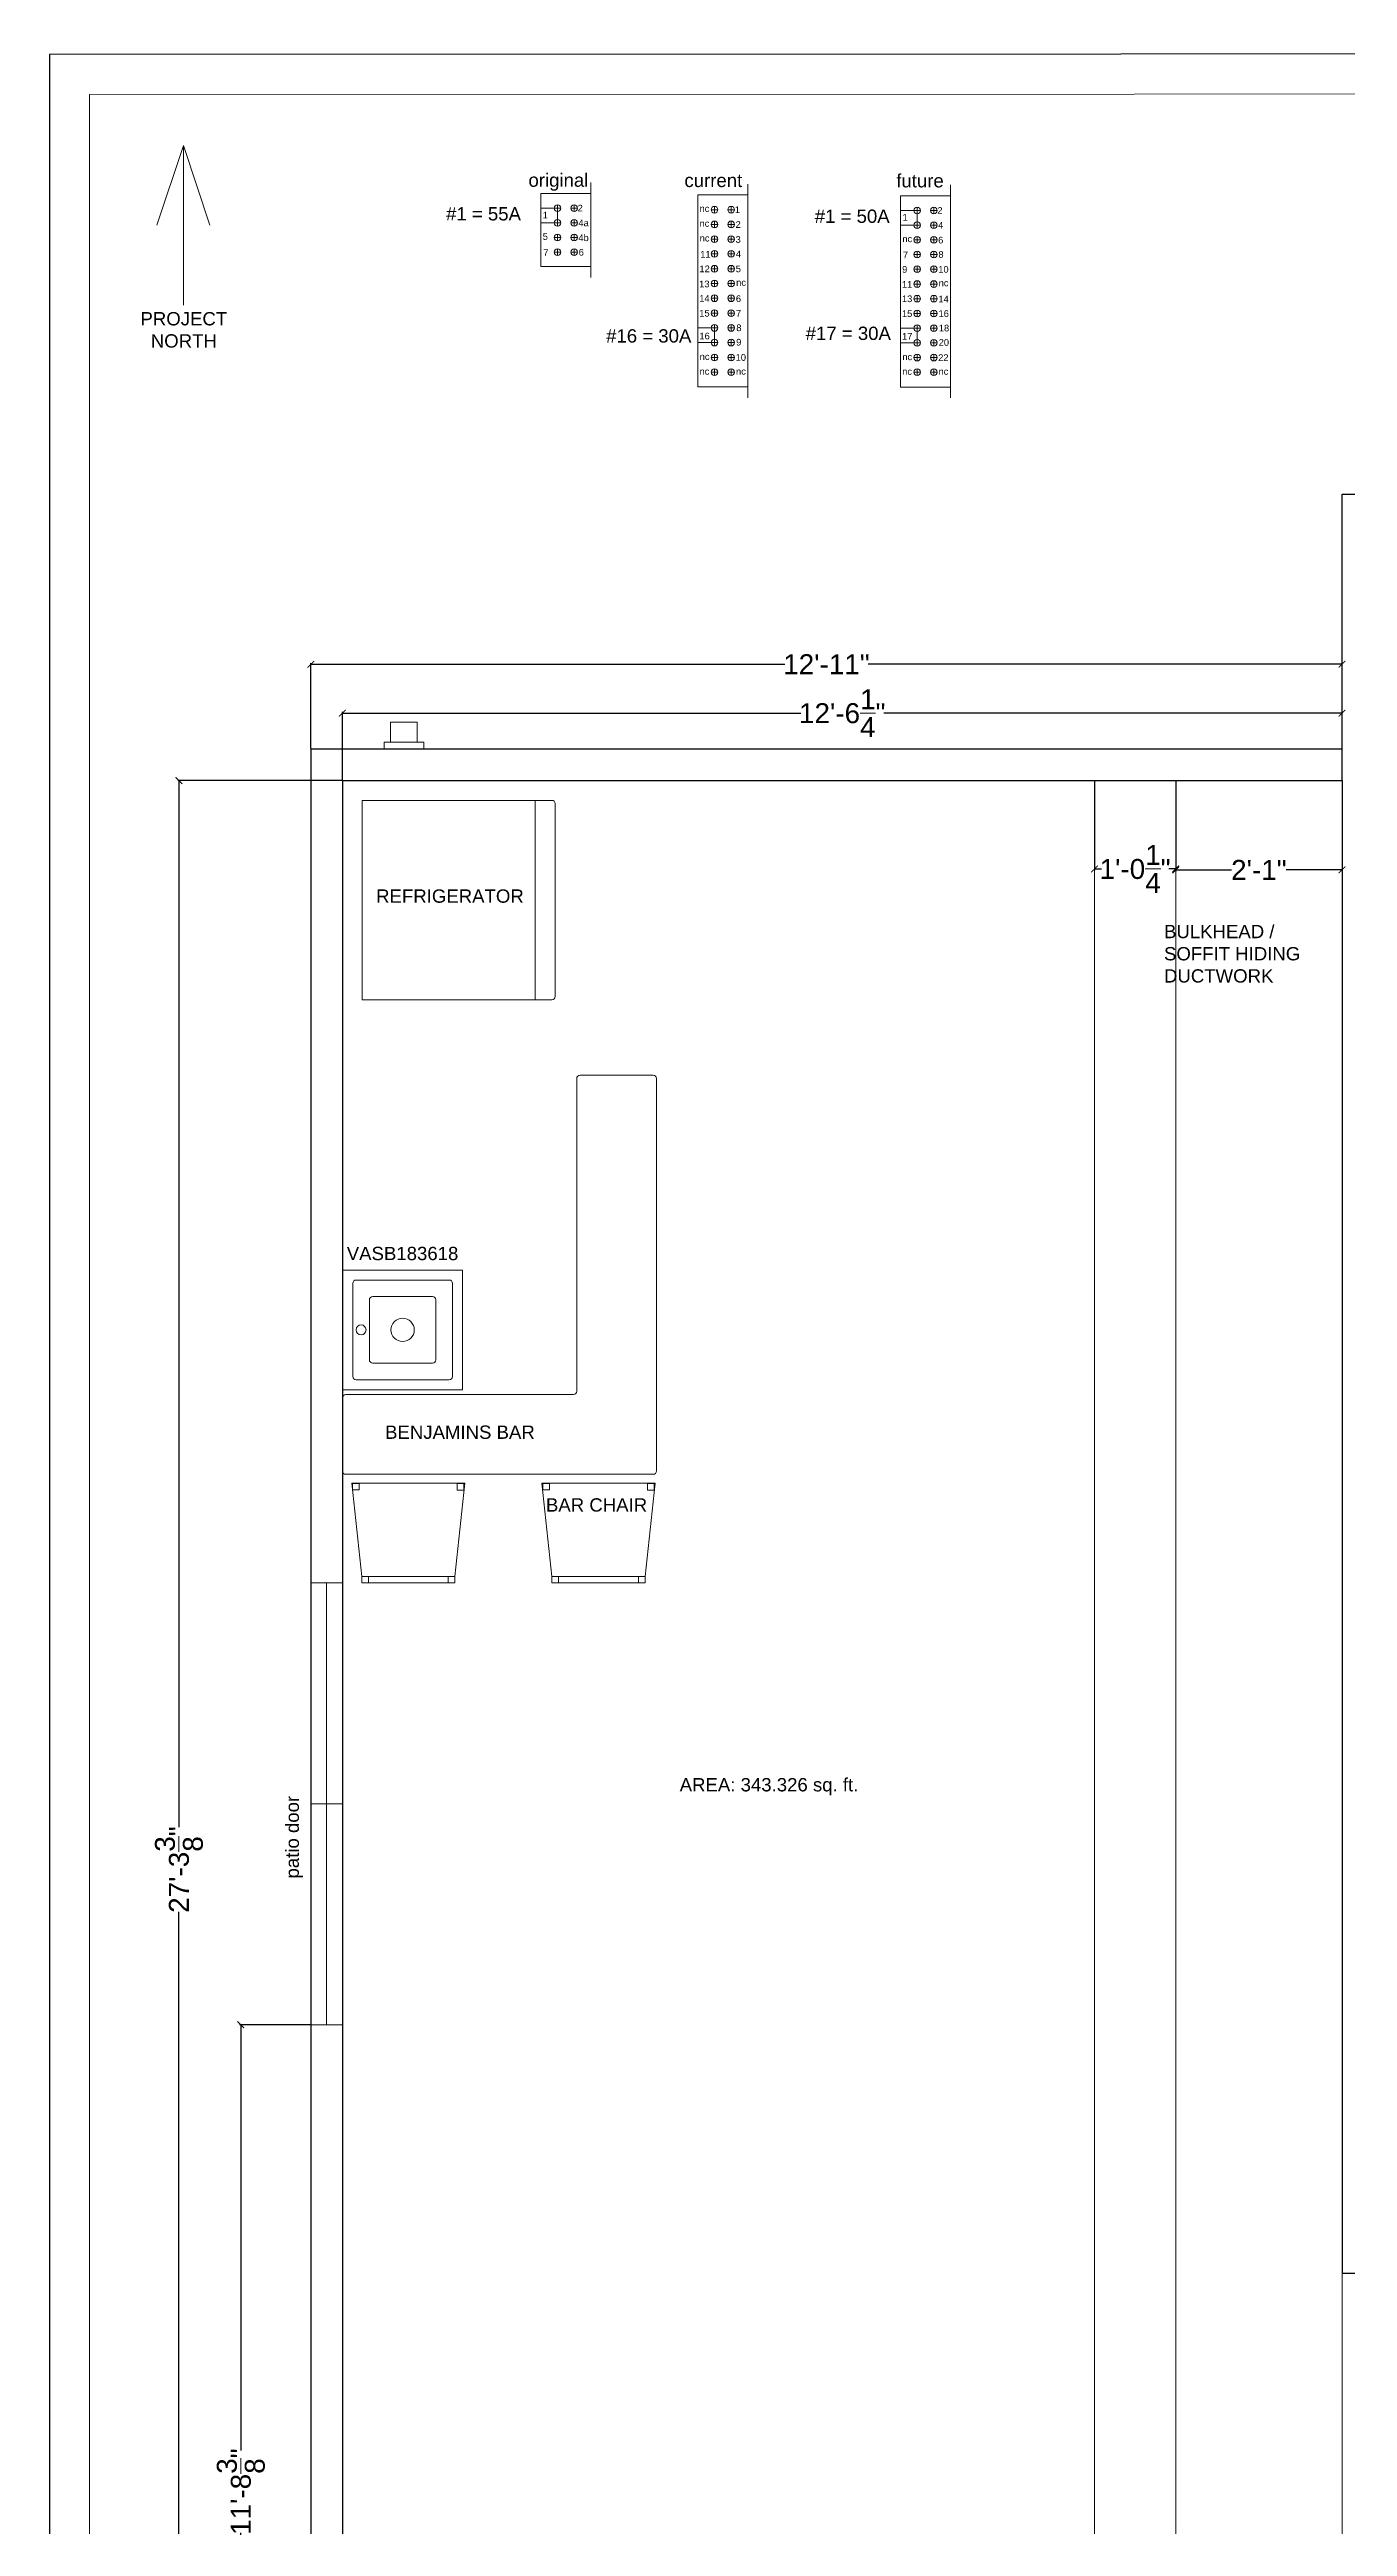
# Model space of a CAD drawing. Header units: inches. Extents: x -467 to 3069, y 495 to 1470.
# Drawn here: x -467.1 to -272, y 771.9 to 1144.3 of the extents above; entities that cross this region are included whole.
import ezdxf

# ---------------------------------------------------------------- set-up
doc = ezdxf.new("R2010")
doc.units = ezdxf.units.IN
doc.header["$MEASUREMENT"] = 0
doc.layers.get('0').update_dxf_attribs({"color": 1, "lineweight": 9})
for name, color, linetype, lineweight in [('00-page-edge', 7, 'Continuous', 9), ('A101-Dimensions', 7, 'Continuous', 9), ('A101-Floorplan-1st-floor', 7, 'Continuous', 9), ('A101-Text', 7, 'Continuous', 9)]:
    doc.layers.add(name, color=color, linetype=linetype, lineweight=lineweight)
doc.styles.add('Annotative', font='txt')
doc.styles.add('Small', font='Arial.ttf', dxfattribs={"height": 0.125})
doc.styles.get("Standard").update_dxf_attribs({"font": 'Arial.ttf', "height": 3})
doc.dimstyles.new('Annotative', dxfattribs={"dimtxt": 0.18, "dimasz": 0.18, "dimexe": 0.18, "dimexo": 0.0625, "dimgap": 0.09, "dimtad": 0, "dimtih": 1, "dimtoh": 1, "dimdec": 4, "dimzin": 0, "dimdsep": 46, "dimlunit": 4, "dimtxsty": 'Annotative', "dimblk": 'ARCHTICK', "dimblk1": 'ARCHTICK', "dimblk2": 'ARCHTICK', "dimcen": 0.09, "dimadec": 0, "dimazin": 0, "dimtfac": 1, "dimtdec": 4, "dimtofl": 0, "dimtmove": 0, "dimatfit": 3, "dimldrblk": 'ARCHTICK', "dimfxl": 1, "dimtolj": 1, "dimtzin": 0, "dimarcsym": 0})
doc.dimstyles.get("Standard").update_dxf_attribs({"dimtxt": 0.18, "dimasz": 1, "dimexe": 0.18, "dimexo": 0.0625, "dimgap": 0.09, "dimtad": 0, "dimtoh": 1, "dimdec": 3, "dimzin": 0, "dimdsep": 46, "dimlunit": 4, "dimtxsty": 'Standard', "dimblk": 'ARCHTICK', "dimblk1": 'ARCHTICK', "dimblk2": 'ARCHTICK', "dimcen": 0.09, "dimadec": 1, "dimazin": 0, "dimtfac": 1, "dimtdec": 3, "dimtofl": 0, "dimtmove": 0, "dimatfit": 3, "dimfxl": 1, "dimtolj": 1, "dimtzin": 0, "dimarcsym": 0})

# ---------------------------------------------------------------- blocks, each defined once
blk = doc.blocks.new('_ArchTick')
at = {"color": 0, "linetype": 'ByBlock', "lineweight": 30, "const_width": 0.15}
blk.add_lwpolyline([(-0.5, -0.5), (0.5, 0.5)], dxfattribs=at)
blk = doc.blocks.new('*D159')
at = {"layer": 'A101-Dimensions', "color": 0, "lineweight": -2, "transparency": 16777216}
for p, q in [((-423.16, 1034.37), (-447.87, 1034.37)), ((-447.69, 1034.37), (-447.69, 877.03)), ((-447.69, 706.97), (-447.69, 864.31)), ((-423.16, 706.97), (-447.87, 706.97))]:
    blk.add_line(p, q, dxfattribs=at)
for p, rotation in [((-447.69, 1034.37), 90), ((-447.69, 706.97), 270)]:
    blk.add_blockref('_ArchTick', p, dxfattribs=dict(at, rotation=rotation))
at = {"layer": 'A101-Dimensions', "color": 0, "lineweight": 5, "transparency": 16777216, "insert": (-447.69, 870.67), "char_height": 3, "attachment_point": 5, "rotation": 90}
blk.add_mtext('\\A1;27\'-3{\\H1x;\\S3/8;}"', dxfattribs=at)
blk = doc.blocks.new('north-arrow')
at = {"layer": '00-page-edge', "lineweight": 5}
for points in [[(-3.99, -12), (0, 0), (4, -12)], [(0, 0), (0, -12), (0, -24)]]:
    blk.add_lwpolyline(points, dxfattribs=at)
blk = doc.blocks.new('sub-panel-30a+50a')
at = {"layer": 'A101-Floorplan-1st-floor', "lineweight": 5}
for p, q in [((-3.75, -14.38), (-3.75, 0)), ((-3.75, 0), (0, 0)), ((0, -15.19), (0, 0.81)), ((-2.5, -1.11), (-3.75, -1.11)), ((-2.75, -1.11), (-2.25, -1.11)), ((-2.5, -1.36), (-2.5, -0.86)), ((-2.5, -2.21), (-2.5, -1.11)), ((-1.5, -1.11), (-1, -1.11)), ((-1.25, -1.36), (-1.25, -0.86)), ((-3.75, -2.21), (-2.5, -2.21)), ((-2.75, -2.21), (-2.25, -2.21)), ((-2.75, -3.32), (-2.25, -3.32)), ((-2.5, -2.46), (-2.5, -1.96)), ((-2.5, -3.57), (-2.5, -3.07)), ((-1.5, -2.21), (-1, -2.21)), ((-1.5, -3.32), (-1, -3.32)), ((-1.25, -2.46), (-1.25, -1.96)), ((-1.25, -3.57), (-1.25, -3.07)), ((-2.75, -4.42), (-2.25, -4.42)), ((-2.75, -5.53), (-2.25, -5.53)), ((-2.5, -4.67), (-2.5, -4.17)), ((-2.5, -5.78), (-2.5, -5.28)), ((-1.5, -4.42), (-1, -4.42)), ((-1.5, -5.53), (-1, -5.53)), ((-1.25, -4.67), (-1.25, -4.17)), ((-1.25, -5.78), (-1.25, -5.28)), ((-2.75, -6.64), (-2.25, -6.64)), ((-2.5, -6.89), (-2.5, -6.39)), ((-1.5, -6.64), (-1, -6.64)), ((-1.25, -6.89), (-1.25, -6.39)), ((-2.75, -7.74), (-2.25, -7.74)), ((-2.75, -8.85), (-2.25, -8.85)), ((-2.5, -7.99), (-2.5, -7.49)), ((-2.5, -9.1), (-2.5, -8.6)), ((-1.5, -7.74), (-1, -7.74)), ((-1.5, -8.85), (-1, -8.85)), ((-1.25, -7.99), (-1.25, -7.49)), ((-1.25, -9.1), (-1.25, -8.6)), ((-2.5, -9.96), (-3.75, -9.96)), ((-3.75, -9.96), (-3.75, -11.06)), ((-3.75, -11.06), (-2.5, -11.06)), ((-2.75, -9.96), (-2.25, -9.96)), ((-2.75, -11.06), (-2.25, -11.06)), ((-2.5, -10.21), (-2.5, -9.71)), ((-2.5, -11.06), (-2.5, -9.96)), ((-2.5, -11.31), (-2.5, -10.81)), ((-1.5, -9.96), (-1, -9.96)), ((-1.5, -11.06), (-1, -11.06)), ((-1.25, -10.21), (-1.25, -9.71)), ((-1.25, -11.31), (-1.25, -10.81)), ((-2.75, -12.17), (-2.25, -12.17)), ((-2.5, -12.42), (-2.5, -11.92)), ((-2.5, -13.52), (-2.5, -13.02)), ((-1.5, -12.17), (-1, -12.17)), ((-1.25, -12.42), (-1.25, -11.92)), ((-1.25, -13.52), (-1.25, -13.02)), ((-3.75, -14.38), (0, -14.38)), ((-2.75, -13.27), (-2.25, -13.27)), ((-1.5, -13.27), (-1, -13.27))]:
    blk.add_line(p, q, dxfattribs=at)
for centre in [(-2.5, -1.11), (-1.25, -1.11), (-2.5, -2.21), (-2.5, -3.32), (-1.25, -2.21), (-1.25, -3.32), (-2.5, -4.42), (-2.5, -5.53), (-1.25, -4.42), (-1.25, -5.53), (-2.5, -6.64), (-1.25, -6.64), (-2.5, -7.74), (-2.5, -8.85), (-1.25, -7.74), (-1.25, -8.85), (-2.5, -9.96), (-2.5, -11.06), (-1.25, -9.96), (-1.25, -11.06), (-2.5, -12.17), (-2.5, -13.27), (-1.25, -12.17), (-1.25, -13.27)]:
    blk.add_circle(centre, 0.25, dxfattribs=at)
at = {"layer": 'A101-Floorplan-1st-floor', "lineweight": 5, "style": 'Small'}
for s, p in [('1', (-3.6, -1.88)), ('2', (-0.98, -1.36)), ('nc', (-3.61, -3.49)), ('4', (-0.92, -2.47)), ('6', (-0.92, -3.59)), ('9', (-3.63, -5.79)), ('7', (-3.57, -4.7)), ('8', (-0.9, -4.67)), ('10', (-0.91, -5.79)), ('11', (-3.65, -6.92)), ('nc', (-0.88, -6.81)), ('13', (-3.64, -8)), ('15', (-3.64, -9.11)), ('14', (-0.9, -8.02)), ('16', (-0.89, -9.11)), ('17', (-3.63, -10.82)), ('20', (-0.88, -11.28)), ('18', (-0.87, -10.2)), ('nc', (-3.61, -12.36)), ('22', (-0.92, -12.42)), ('nc', (-3.62, -13.46)), ('nc', (-0.89, -13.46))]:
    blk.add_text(s, height=0.5, dxfattribs=at).set_placement(p)
blk = doc.blocks.new('sub-panel-30a')
at = {"layer": 'A101-Floorplan-1st-floor', "lineweight": 5}
for p, q in [((-3.75, -14.38), (-3.75, 0)), ((-3.75, 0), (0, 0)), ((0, -15.19), (0, 0.81)), ((-2.75, -1.11), (-2.25, -1.11)), ((-2.5, -1.36), (-2.5, -0.86)), ((-1.5, -1.11), (-1, -1.11)), ((-1.25, -1.36), (-1.25, -0.86)), ((-2.75, -2.21), (-2.25, -2.21)), ((-2.75, -3.32), (-2.25, -3.32)), ((-2.5, -2.46), (-2.5, -1.96)), ((-2.5, -3.57), (-2.5, -3.07)), ((-1.5, -2.21), (-1, -2.21)), ((-1.5, -3.32), (-1, -3.32)), ((-1.25, -2.46), (-1.25, -1.96)), ((-1.25, -3.57), (-1.25, -3.07)), ((-2.75, -4.42), (-2.25, -4.42)), ((-2.75, -5.53), (-2.25, -5.53)), ((-2.5, -4.67), (-2.5, -4.17)), ((-2.5, -5.78), (-2.5, -5.28)), ((-1.5, -4.42), (-1, -4.42)), ((-1.5, -5.53), (-1, -5.53)), ((-1.25, -4.67), (-1.25, -4.17)), ((-1.25, -5.78), (-1.25, -5.28)), ((-2.75, -6.64), (-2.25, -6.64)), ((-2.5, -6.89), (-2.5, -6.39)), ((-1.5, -6.64), (-1, -6.64)), ((-1.25, -6.89), (-1.25, -6.39)), ((-2.75, -7.74), (-2.25, -7.74)), ((-2.75, -8.85), (-2.25, -8.85)), ((-2.5, -7.99), (-2.5, -7.49)), ((-2.5, -9.1), (-2.5, -8.6)), ((-1.5, -7.74), (-1, -7.74)), ((-1.5, -8.85), (-1, -8.85)), ((-1.25, -7.99), (-1.25, -7.49)), ((-1.25, -9.1), (-1.25, -8.6)), ((-2.5, -9.96), (-3.75, -9.96)), ((-3.75, -9.96), (-3.75, -11.06)), ((-3.75, -11.06), (-2.5, -11.06)), ((-2.75, -9.96), (-2.25, -9.96)), ((-2.75, -11.06), (-2.25, -11.06)), ((-2.5, -10.21), (-2.5, -9.71)), ((-2.5, -11.06), (-2.5, -9.96)), ((-2.5, -11.31), (-2.5, -10.81)), ((-1.5, -9.96), (-1, -9.96)), ((-1.5, -11.06), (-1, -11.06)), ((-1.25, -10.21), (-1.25, -9.71)), ((-1.25, -11.31), (-1.25, -10.81)), ((-2.75, -12.17), (-2.25, -12.17)), ((-2.5, -12.42), (-2.5, -11.92)), ((-1.5, -12.17), (-1, -12.17)), ((-1.25, -12.42), (-1.25, -11.92)), ((-3.75, -14.38), (0, -14.38)), ((-2.75, -13.27), (-2.25, -13.27)), ((-2.5, -13.52), (-2.5, -13.02)), ((-1.5, -13.27), (-1, -13.27)), ((-1.25, -13.52), (-1.25, -13.02))]:
    blk.add_line(p, q, dxfattribs=at)
for centre in [(-2.5, -1.11), (-1.25, -1.11), (-2.5, -2.21), (-2.5, -3.32), (-1.25, -2.21), (-1.25, -3.32), (-2.5, -4.42), (-2.5, -5.53), (-1.25, -4.42), (-1.25, -5.53), (-2.5, -6.64), (-1.25, -6.64), (-2.5, -7.74), (-2.5, -8.85), (-1.25, -7.74), (-1.25, -8.85), (-2.5, -9.96), (-2.5, -11.06), (-1.25, -9.96), (-1.25, -11.06), (-2.5, -12.17), (-1.25, -12.17), (-2.5, -13.27), (-1.25, -13.27)]:
    blk.add_circle(centre, 0.25, dxfattribs=at)
at = {"layer": 'A101-Floorplan-1st-floor', "lineweight": 5, "style": 'Small'}
for s, p in [('nc', (-3.62, -1.28)), ('1', (-0.98, -1.36)), ('nc', (-3.62, -2.39)), ('nc', (-3.61, -3.49)), ('3', (-0.92, -3.59)), ('2', (-0.92, -2.47)), ('12', (-3.63, -5.79)), ('11', (-3.57, -4.7)), ('4', (-0.9, -4.67)), ('5', (-0.91, -5.79)), ('13', (-3.65, -6.92)), ('nc', (-0.88, -6.81)), ('14', (-3.64, -8)), ('15', (-3.64, -9.11)), ('6', (-0.9, -8.02)), ('7', (-0.89, -9.11)), ('16', (-3.63, -10.82)), ('9', (-0.88, -11.28)), ('8', (-0.87, -10.2)), ('nc', (-3.61, -12.36)), ('10', (-0.92, -12.42)), ('nc', (-3.62, -13.46)), ('nc', (-0.89, -13.46))]:
    blk.add_text(s, height=0.5, dxfattribs=at).set_placement(p)
blk = doc.blocks.new('*D484')
at = {"layer": 'A101-Dimensions', "color": 0, "lineweight": -2, "transparency": 16777216}
for p, q in [((-423.1, 1034.44), (-423.1, 1044.68)), ((-423.1, 1044.5), (-354.2, 1044.5)), ((-272.82, 1044.5), (-341.72, 1044.5)), ((-272.82, 1034.44), (-272.82, 1044.68))]:
    blk.add_line(p, q, dxfattribs=at)
at = {"layer": 'A101-Dimensions', "color": 0, "lineweight": -2, "transparency": 16777216, "rotation": 180}
blk.add_blockref('_ArchTick', (-423.1, 1044.5), dxfattribs=at)
at = {"layer": 'A101-Dimensions', "color": 0, "lineweight": -2, "transparency": 16777216}
blk.add_blockref('_ArchTick', (-272.82, 1044.5), dxfattribs=at)
at = {"layer": 'A101-Dimensions', "color": 0, "lineweight": 5, "transparency": 16777216, "insert": (-347.96, 1044.5), "char_height": 3, "attachment_point": 5}
blk.add_mtext('\\A1;12\'-6{\\H1x;\\S1/4;}"', dxfattribs=at)
blk = doc.blocks.new('*D485')
at = {"layer": 'A101-Dimensions', "color": 0, "lineweight": -2, "transparency": 16777216}
for p, q in [((-427.85, 1039.19), (-427.85, 1052.04)), ((-427.85, 1051.86), (-356.6, 1051.86)), ((-272.82, 1051.86), (-344.07, 1051.86)), ((-272.82, 1039.19), (-272.82, 1052.04))]:
    blk.add_line(p, q, dxfattribs=at)
at = {"layer": 'A101-Dimensions', "color": 0, "lineweight": -2, "transparency": 16777216, "rotation": 180}
blk.add_blockref('_ArchTick', (-427.85, 1051.86), dxfattribs=at)
at = {"layer": 'A101-Dimensions', "color": 0, "lineweight": -2, "transparency": 16777216}
blk.add_blockref('_ArchTick', (-272.82, 1051.86), dxfattribs=at)
at = {"layer": 'A101-Dimensions', "color": 0, "lineweight": 5, "transparency": 16777216, "insert": (-350.33, 1051.86), "char_height": 3, "attachment_point": 5}
blk.add_mtext('\\A1;12\'-11"', dxfattribs=at)
blk = doc.blocks.new('*D488')
at = {"layer": 'A101-Dimensions', "color": 0, "lineweight": -2, "transparency": 16777216}
for p, q in [((-310.04, 1034.31), (-310.04, 1020.9)), ((-297.82, 1034.31), (-297.82, 1020.9)), ((-310.04, 1021.08), (-309, 1021.08)), ((-297.82, 1021.08), (-298.86, 1021.08))]:
    blk.add_line(p, q, dxfattribs=at)
at = {"layer": 'A101-Dimensions', "color": 0, "lineweight": -2, "transparency": 16777216, "rotation": 180}
blk.add_blockref('_ArchTick', (-310.04, 1021.08), dxfattribs=at)
at = {"layer": 'A101-Dimensions', "color": 0, "lineweight": -2, "transparency": 16777216}
blk.add_blockref('_ArchTick', (-297.82, 1021.08), dxfattribs=at)
at = {"layer": 'A101-Dimensions', "color": 0, "lineweight": 5, "transparency": 16777216, "insert": (-303.93, 1021.08), "char_height": 3, "attachment_point": 5}
blk.add_mtext('\\A1;1\'-0{\\H1x;\\S1/4;}"', dxfattribs=at)
blk = doc.blocks.new('*D489')
at = {"layer": 'A101-Dimensions', "color": 0, "lineweight": -2, "transparency": 16777216}
for p, q in [((-297.82, 1034.31), (-297.82, 1020.76)), ((-272.82, 1034.31), (-272.82, 1020.76)), ((-297.82, 1020.94), (-289.42, 1020.94)), ((-272.82, 1020.94), (-281.22, 1020.94))]:
    blk.add_line(p, q, dxfattribs=at)
at = {"layer": 'A101-Dimensions', "color": 0, "lineweight": -2, "transparency": 16777216, "rotation": 180}
blk.add_blockref('_ArchTick', (-297.82, 1020.94), dxfattribs=at)
at = {"layer": 'A101-Dimensions', "color": 0, "lineweight": -2, "transparency": 16777216}
blk.add_blockref('_ArchTick', (-272.82, 1020.94), dxfattribs=at)
at = {"layer": 'A101-Dimensions', "color": 0, "lineweight": 5, "transparency": 16777216, "insert": (-285.32, 1020.94), "char_height": 3, "attachment_point": 5}
blk.add_mtext('\\A1;2\'-1"', dxfattribs=at)
blk = doc.blocks.new('*D509')
at = {"layer": 'A101-Dimensions', "color": 0, "lineweight": -2, "transparency": 16777216}
for p, q in [((-427.85, 596.31), (-427.85, 573.65)), ((-125.32, 596.31), (-125.32, 573.65)), ((-427.85, 576.53), (-280.15, 576.53)), ((-125.32, 576.53), (-260.47, 576.53))]:
    blk.add_line(p, q, dxfattribs=at)
at = {"layer": 'A101-Dimensions', "color": 0, "lineweight": -2, "transparency": 16777216, "xscale": 2.88, "yscale": 2.88, "zscale": 2.88, "rotation": 180}
blk.add_blockref('_ArchTick', (-427.85, 576.53), dxfattribs=at)
at = {"layer": 'A101-Dimensions', "color": 0, "lineweight": -2, "transparency": 16777216, "xscale": 2.88, "yscale": 2.88, "zscale": 2.88}
blk.add_blockref('_ArchTick', (-125.32, 576.53), dxfattribs=at)
at = {"layer": 'A101-Dimensions', "color": 0, "lineweight": 5, "transparency": 16777216, "insert": (-270.31, 576.53), "char_height": 2.88, "attachment_point": 5, "style": 'Annotative'}
blk.add_mtext('\\A1;25\'-2{\\H1x;\\S1/2;}"', dxfattribs=at)
blk = doc.blocks.new('*D496')
at = {"layer": 'A101-Dimensions', "color": 0, "lineweight": -2, "transparency": 16777216}
for p, q in [((-427.91, 847.34), (-438.56, 847.34)), ((-438.38, 847.34), (-438.38, 783.35)), ((-438.38, 706.97), (-438.38, 770.97)), ((-427.91, 706.97), (-438.56, 706.97))]:
    blk.add_line(p, q, dxfattribs=at)
for p, rotation in [((-438.38, 847.34), 90), ((-438.38, 706.97), 270)]:
    blk.add_blockref('_ArchTick', p, dxfattribs=dict(at, rotation=rotation))
at = {"layer": 'A101-Dimensions', "color": 0, "lineweight": 5, "transparency": 16777216, "insert": (-438.38, 777.16), "char_height": 3, "attachment_point": 5, "rotation": 90}
blk.add_mtext('\\A1;11\'-8{\\H1x;\\S3/8;}"', dxfattribs=at)
blk = doc.blocks.new('bar-stool-v1')
at = {"lineweight": 5}
for p, q in [((7, 15), (-1.5, 15)), ((-1.5, 15), (0, 1)), ((7, 15), (15.5, 15)), ((15.5, 15), (14, 1)), ((0, 1), (14, 1)), ((0, 1), (0, 0)), ((0, 0), (14, 0)), ((14, 1), (14, 0))]:
    blk.add_line(p, q, dxfattribs=at)
for points in [[(-0.38, 14.98), (-0.38, 13.98), (-1.38, 13.98), (-1.38, 14.98)], [(15.36, 14.97), (15.36, 13.97), (14.36, 13.97), (14.36, 14.97)], [(1, 1), (1, 0), (0, 0), (0, 1)], [(14, 1), (14, 0), (13, 0), (13, 1)]]:
    blk.add_lwpolyline(points, close=True, dxfattribs=at)
blk = doc.blocks.new('original-bar-sink-1st-floor')
at = {"lineweight": 5}
for p, q in [((0, 18), (0, 0)), ((18, 18), (0, 18)), ((1.5, 16), (1.5, 2)), ((16, 16.5), (2, 16.5)), ((16.5, 2), (16.5, 16)), ((18, 0), (18, 18)), ((4, 13.5), (4, 4.5)), ((13.5, 14), (4.5, 14)), ((14, 4.5), (14, 13.5)), ((4.5, 4), (13.5, 4)), ((0, 0), (18, 0)), ((2, 1.5), (16, 1.5))]:
    blk.add_line(p, q, dxfattribs=at)
for centre, radius in [((2.75, 9), 0.75), ((9, 9), 1.75)]:
    blk.add_circle(centre, radius, dxfattribs=at)
for centre, start, end in [((2, 16), 90, 180), ((16, 16), 0, 90), ((4.5, 13.5), 90, 180), ((13.5, 13.5), 0, 90), ((4.5, 4.5), 180, 270), ((13.5, 4.5), 270, 0), ((2, 2), 180, 270), ((16, 2), 270, 0)]:
    blk.add_arc(centre, 0.5, start, end, dxfattribs=at)
blk = doc.blocks.new('benjamins-refrigerator-1st-floor')
at = {"lineweight": 5}
for p, q in [((0, 0), (0, 30)), ((0, 30), (28.5, 30)), ((26, 30), (26, 0)), ((29, 29.5), (29, 0.5)), ((28.5, 0), (0, 0))]:
    blk.add_line(p, q, dxfattribs=at)
for centre, start, end in [((28.5, 29.5), 0, 90), ((28.5, 0.5), 270, 0)]:
    blk.add_arc(centre, 0.5, start, end, dxfattribs=at)
blk = doc.blocks.new('benjamins-bar-1st-floor')
at = {"lineweight": 5}
for p, q in [((35.55, 59.88), (46.55, 59.88)), ((35.05, 12.38), (35.05, 59.38)), ((47.05, 59.38), (47.05, 0.38)), ((-0.17, 11.38), (-0.17, 0.38)), ((0.33, 11.88), (34.55, 11.88)), ((0.33, -0.12), (46.55, -0.12))]:
    blk.add_line(p, q, dxfattribs=at)
for centre, start, end in [((35.55, 59.38), 90, 180), ((46.55, 59.38), 0, 90), ((0.33, 11.38), 90, 180), ((34.55, 12.38), 270, 0), ((0.33, 0.38), 180, 270), ((46.55, 0.38), 270, 0)]:
    blk.add_arc(centre, 0.5, start, end, dxfattribs=at)

msp = doc.modelspace()

# ---------------------------------------------------------------- linework, layer by layer
at = {"lineweight": 5}
msp.add_line((-423.09934, 1034.37479), (-420.09934, 1034.37479), dxfattribs=at)
at = {"layer": '00-page-edge', "lineweight": -3}
msp.add_lwpolyline([(16, 1143.66138), (-467.13682, 1143.50615), (-467.13682, 495.13682), (16, 495.13682)], close=True, dxfattribs=at)
at = {"layer": '00-page-edge'}
msp.add_lwpolyline([(10, 1137.65946), (-461.13682, 1137.50807), (-461.13682, 566.04956), (10, 566.04956)], close=True, dxfattribs=at)
at = {"layer": 'A101-Floorplan-1st-floor', "lineweight": 5}
for p, q in [((-393.27614, 1111.63163), (-393.27614, 1122.63163)), ((-393.27614, 1122.63163), (-385.77568, 1122.63163)), ((-390.77599, 1119.91916), (-390.77599, 1120.91922)), ((-388.27584, 1119.91916), (-388.27584, 1120.91922)), ((-385.77568, 1110.00663), (-385.77568, 1124.24673)), ((-390.77599, 1120.41919), (-393.27614, 1120.41919)), ((-393.27614, 1118.20676), (-390.77599, 1118.20676)), ((-391.27602, 1120.41919), (-390.27596, 1120.41919)), ((-391.27602, 1118.20676), (-390.27596, 1118.20676)), ((-390.77599, 1118.20676), (-390.77599, 1120.41919)), ((-390.77599, 1117.70673), (-390.77599, 1118.70679)), ((-388.77587, 1120.41919), (-387.77581, 1120.41919)), ((-388.77587, 1118.20676), (-387.77581, 1118.20676)), ((-388.27584, 1117.70673), (-388.27584, 1118.70679)), ((-391.27602, 1115.99432), (-390.27596, 1115.99432)), ((-391.27602, 1113.78189), (-390.27596, 1113.78189)), ((-390.77599, 1115.49429), (-390.77599, 1116.49435)), ((-390.77599, 1113.28186), (-390.77599, 1114.28192)), ((-388.77587, 1115.99432), (-387.77581, 1115.99432)), ((-388.77587, 1113.78189), (-387.77581, 1113.78189)), ((-388.27584, 1115.49429), (-388.27584, 1116.49435)), ((-388.27584, 1113.28186), (-388.27584, 1114.28192)), ((-393.27614, 1111.63163), (-385.77568, 1111.63163)), ((-415.84934, 1040.12479), (-415.84934, 1043.12479)), ((-415.84934, 1043.12479), (-411.84934, 1043.12479)), ((-411.84934, 1043.12479), (-411.84934, 1040.12479)), ((-416.84934, 1039.12479), (-416.84934, 1040.12479)), ((-416.84934, 1040.12479), (-410.84934, 1040.12479)), ((-410.84934, 1040.12479), (-410.84934, 1039.12479)), ((-423.09934, 913.74979), (-427.84934, 913.74979)), ((-425.47434, 913.74979), (-425.47434, 847.34354)), ((-423.09934, 880.53104), (-427.84934, 880.53104)), ((-423.09934, 847.34354), (-427.84934, 847.34354)), ((-272.81809, 809.99286), (-272.81809, 811.36786))]:
    msp.add_line(p, q, dxfattribs=at)
at = {"layer": 'A101-Floorplan-1st-floor', "lineweight": -3}
for p, q in [((-272.81809, 1039.12479), (-272.81809, 1077.43729)), ((-272.81809, 1077.43729), (-19.38599, 1077.43729)), ((-427.84934, 1039.12479), (-272.81809, 1039.12479)), ((-427.84934, 1039.12479), (-427.84934, 597.31383)), ((-423.09934, 1034.37479), (-423.09934, 706.96854)), ((-423.09934, 1034.37479), (-272.81809, 1034.37479)), ((-272.81809, 1034.37479), (-272.81809, 809.99286)), ((-272.81809, 809.99286), (-129.31809, 809.99286))]:
    msp.add_line(p, q, dxfattribs=at)
at = {"layer": 'A101-Floorplan-1st-floor', "color": 1, "lineweight": 5}
for p, q in [((-310.04231, 1034.37479), (-310.04231, 706.96854)), ((-297.81809, 1034.37479), (-297.81809, 706.96854)), ((-272.81809, 1034.37479), (-272.81809, 706.96854))]:
    msp.add_line(p, q, dxfattribs=at)
at = {"layer": 'A101-Floorplan-1st-floor', "lineweight": 5}
for centre in [(-390.77599, 1120.41919), (-388.27584, 1120.41919), (-390.77599, 1118.20676), (-388.27584, 1118.20676), (-390.77599, 1115.99432), (-390.77599, 1113.78189), (-388.27584, 1115.99432), (-388.27584, 1113.78189)]:
    msp.add_circle(centre, 0.50003, dxfattribs=at)

# ---------------------------------------------------------------- block references
at = {"lineweight": 5}
for name, p, xscale, yscale, zscale in [('sub-panel-30a', (-362.14189, 1122.41185), 2.008348776021863, 2.008348776021863, 2.008348776021863), ('sub-panel-30a+50a', (-331.69696, 1122.28687), 2.00012218895135, 2.00012218895135, 2.00012218895135)]:
    msp.add_blockref(name, p, dxfattribs=dict(at, xscale=xscale, yscale=yscale, zscale=zscale))
at = {"layer": '00-page-edge', "lineweight": 5}
msp.add_blockref('north-arrow', (-447.01398, 1129.83468), dxfattribs=at)
at = {"layer": 'A101-Floorplan-1st-floor', "lineweight": 5}
for name, p in [('benjamins-refrigerator-1st-floor', (-420.11328, 1001.39672)), ('benjamins-bar-1st-floor', (-422.92812, 930.20596)), ('original-bar-sink-1st-floor', (-423.05016, 942.79494)), ('bar-stool-v1', (-420.19248, 913.74979)), ('bar-stool-v1', (-391.60413, 913.74979))]:
    msp.add_blockref(name, p, dxfattribs=at)

# ---------------------------------------------------------------- texts
at = {"layer": '00-page-edge', "lineweight": 5, "insert": (-446.94658, 1102.10927), "char_height": 2, "attachment_point": 5}
msp.add_mtext_dynamic_manual_height_columns('PROJECT\\PNORTH', width=33.7721318, gutter_width=2.5, heights=[0], dxfattribs=at)
at = {"layer": 'A101-Floorplan-1st-floor', "lineweight": 5, "style": 'Small'}
for s, height, p in [('2', 1.00006, (-387.74333, 1119.91375)), ('1', 1.00006, (-392.98311, 1118.86286)), ('4a', 1.000061, (-387.61783, 1117.69926)), ('5', 1.00006, (-392.98726, 1115.64242)), ('7', 1.00006, (-392.90933, 1113.2299)), ('4b', 1.000061, (-387.62532, 1115.46092)), ('6', 1.00006, (-387.58047, 1113.28354))]:
    msp.add_text(s, height=height, dxfattribs=at).set_placement(p)
at = {"layer": 'A101-Floorplan-1st-floor', "lineweight": 5}
msp.add_text('patio door', height=2, rotation=90, dxfattribs=at).set_placement((-429.64303, 869.32708))
at = {"layer": 'A101-Floorplan-1st-floor', "lineweight": 5, "insert": (-299.58292, 1012.67597), "char_height": 2, "attachment_point": 1}
msp.add_mtext_dynamic_manual_height_columns('BULKHEAD /\\PSOFFIT HIDING DUCTWORK', width=29.3974382, gutter_width=20, heights=[0], dxfattribs=at)
at = {"layer": 'A101-Text', "lineweight": 5}
for s, p in [('original', (-395.13359, 1123.62643)), ('current', (-371.6841, 1123.58299)), ('future', (-339.83766, 1123.53331)), ('#1 = 55A', (-407.51847, 1118.56394)), ('#1 = 50A', (-352.09224, 1118.19953)), ('#16 = 30A', (-383.45894, 1100.21061)), ('#17 = 30A', (-353.45689, 1100.59891)), ('REFRIGERATOR', (-418.03404, 1016.00507)), ('VASB183618', (-422.4493, 962.2805)), ('BENJAMINS BAR', (-416.69026, 935.41821)), ('BAR CHAIR', (-392.50229, 924.48143)), ('AREA: 343.326 sq. ft.', (-372.39904, 882.42432))]:
    msp.add_text(s, height=2, dxfattribs=at).set_placement(p)

# ---------------------------------------------------------------- dimensions: what is measured, and where the dimension line sits
at = {"layer": 'A101-Dimensions', "lineweight": 5}
dim = msp.add_linear_dim(base=(-427.84934, 576.52878), p1=(-125.3195, 597.31383), p2=(-427.84934, 597.31383), dimstyle='Annotative', override={"dimtxsty": 'Annotative'}, dxfattribs=at)
dim.commit()
dim.dimension.update_dxf_attribs({"geometry": '*D509', "text_midpoint": (-270.31225, 576.52878), "dimtype": 160})
for base, p1, p2, picture, middle in [((-272.81809, 1051.85869), (-427.84934, 1039.12479), (-272.81809, 1039.12479), '*D485', (-350.33372, 1051.85869)), ((-297.81809, 1021.0846), (-310.04231, 1034.37479), (-297.81809, 1034.37479), '*D488', (-303.9302, 1021.0846)), ((-272.81809, 1020.94057), (-297.81809, 1034.37479), (-272.81809, 1034.37479), '*D489', (-285.31809, 1020.94057))]:
    dim = msp.add_linear_dim(base=base, p1=p1, p2=p2, dimstyle='Standard', dxfattribs=at)
    dim.commit()
    dim.dimension.update_dxf_attribs({"geometry": picture, "text_midpoint": middle})
dim = msp.add_linear_dim(base=(-272.81809, 1044.50365), p1=(-423.09934, 1034.37479), p2=(-272.81809, 1034.37479), dimstyle='Standard', dxfattribs=at)
dim.commit()
dim.dimension.update_dxf_attribs({"geometry": '*D484', "text_midpoint": (-347.95872, 1044.50365), "dimtype": 160})
dim = msp.add_linear_dim(base=(-447.68638, 706.96854), p1=(-423.09934, 1034.37479), p2=(-423.09934, 706.96854), angle=90, dimstyle='Standard', override={"dimscale": 1, "dimtix": 0, "dimtofl": 0, "dimtmove": 0, "dimatfit": 3}, dxfattribs=at)
dim.commit()
dim.dimension.update_dxf_attribs({"geometry": '*D159', "text_midpoint": (-447.68638, 870.67167)})
dim = msp.add_linear_dim(base=(-438.37822, 706.96854), p1=(-427.84934, 847.34354), p2=(-427.84934, 706.96854), angle=90, dimstyle='Standard', dxfattribs=at)
dim.commit()
dim.dimension.update_dxf_attribs({"geometry": '*D496', "text_midpoint": (-438.37822, 777.15604), "dimtype": 160})

doc.saveas('drawing.dxf')
